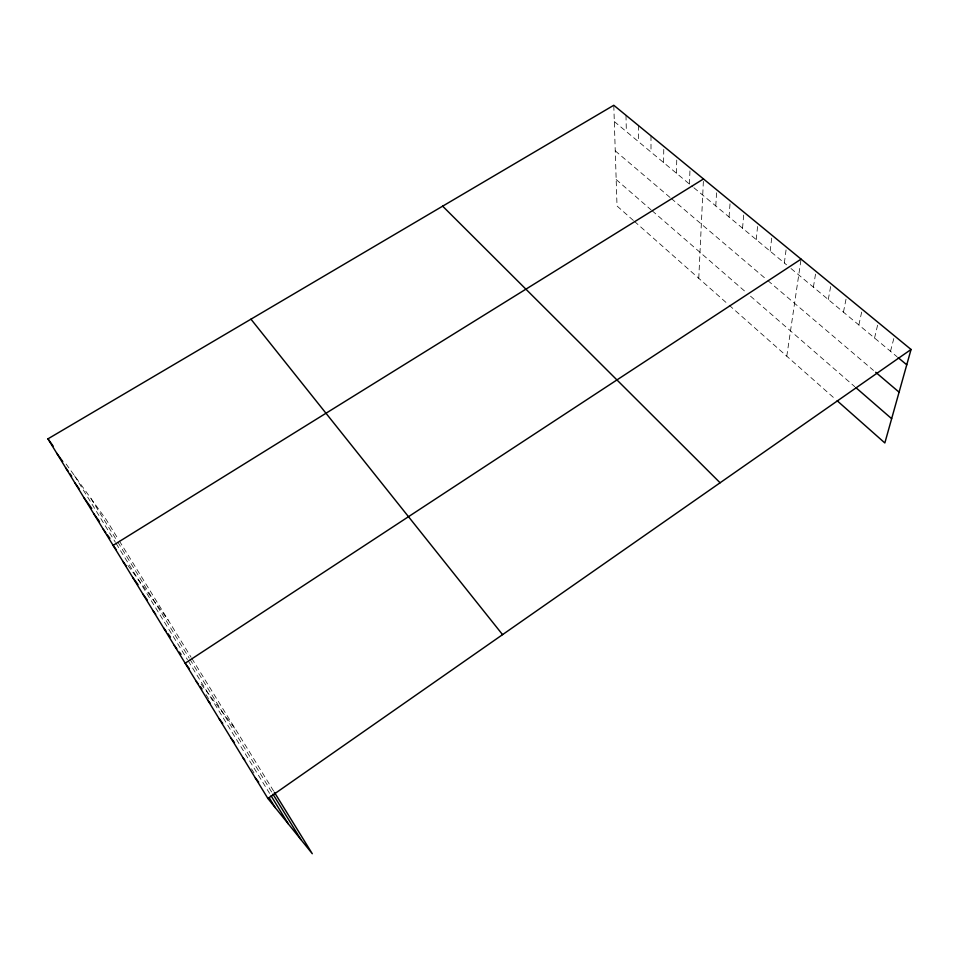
<?xml version="1.0" encoding="UTF-8"?>
<svg xmlns="http://www.w3.org/2000/svg" width="959" height="959" viewBox="0 0 959 959"><rect width="100%" height="100%" fill="white"/><g stroke="black" fill="none" stroke-linecap="round" stroke-linejoin="round"><path stroke-width="0.72" stroke-dasharray="4.79 3.6" d="M663.616 162.574L663.796 146.355M676.443 173.243L676.814 157.048M689.473 184.08L690.036 167.909M698.763 278.326L703.486 178.961M715.774 205.957L716.745 189.858M729.044 216.998L730.231 200.922M742.542 228.218L743.932 212.191M756.243 239.618L757.862 223.627M770.173 251.21L772.031 235.267M784.342 262.994L786.428 247.098M786.788 356.197L801.077 259.134M813.388 287.149L815.977 271.373M828.288 299.544L831.141 283.828M843.441 312.143L846.557 296.499M858.856 324.969L862.261 309.397M874.548 338.012L878.228 322.512M890.503 351.294L894.495 335.878M614.311 121.565L692.782 186.837M693.884 187.748L786.56 264.828M790.995 268.52L897.001 356.7M615.246 150.863L670.113 197.506M671.24 198.465L766.864 279.764M767.919 280.663L873.469 370.39M616.169 179.537L651.017 209.793M652.108 210.728L746.21 292.435M750.525 296.175L854.793 386.693M633.348 220.438L617.021 205.993L613.784 105.274M634.379 221.349L728.145 304.315M729.176 305.226L835.025 398.872M201.09 684.139L235.83 729.775M127.883 565.438L168.209 620.149M66.123 464.048L106.269 519.718L118.568 539.677M119.348 540.936L191.105 657.251M191.824 658.437L273.651 791.091M91.069 498.656L117.094 540.936M117.849 542.147L189.199 658.078M189.954 659.301L272.224 792.961M74.514 475.688L115.392 542.279M116.171 543.537L187.461 659.624M188.192 660.835L269.575 793.369M206.017 694.592L209.002 699.471M251.486 768.83L254.519 773.793M625.987 115.296L626.347 131.575M638.394 125.485L638.574 141.752M650.993 135.842L651.005 152.085"/><path stroke-width="1.44" d="M274.43 792.362L312.286 853.726L267.885 798.475L47.95 438.85L613.784 105.274L911.05 349.472L884.845 442.962L837.183 400.778M267.885 798.475L911.05 349.472M801.077 259.134L185.159 663.208L189.343 668.699M703.486 178.961L113.09 545.371L116.387 549.831M898.092 357.599L906.758 364.804M875.675 372.26L899.086 392.171M855.919 387.676L891.654 418.699M442.65 206.161L720.101 482.785M250.958 319.179L502.564 634.642M255.322 777.941L258.678 782.148M243.023 757.826L244.737 759.996M230.975 738.13L234.464 742.59M219.179 718.83L222.728 723.398M207.612 699.914L210.321 703.426M196.271 681.381L197.926 683.539M200.395 686.764L202.049 688.922M174.262 645.395L176.804 648.752M179.357 652.108L181.047 654.35M163.569 627.917L166.147 631.334M167.873 633.623L170.45 637.04M153.092 610.775L155.706 614.251M142.807 593.957L147.207 599.854M132.714 577.462L138.048 584.63M122.812 561.267L126.073 565.678M103.26 529.296L105.754 532.689M107.408 534.954L109.901 538.335M84.14 498.033L91.74 508.45M93.61 513.521L99.472 521.528M74.85 482.833L79.094 488.682M65.715 467.908L68.281 471.444M69.995 473.806L71.709 476.167M56.761 453.247L62.779 461.591M47.95 438.85L53.141 446.055M272.979 794.184L300.91 839.569M271.061 795.778L288.347 823.937M269.071 797.54L275.269 807.658"/></g></svg>
